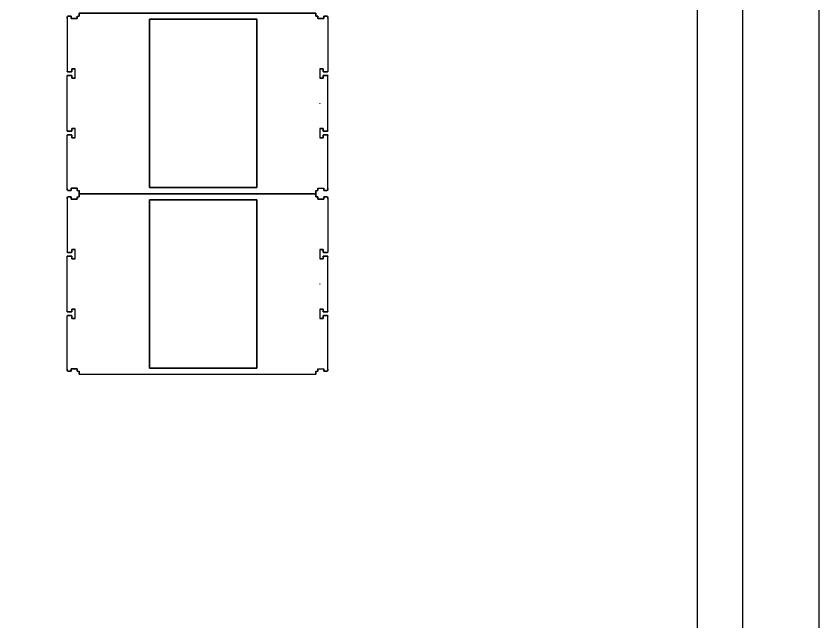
# Model space of a CAD drawing. Header units: millimetres. Extents: x 0 to 840, y -1485 to 297.
# Drawn here: x 188.65 to 228.65, y -468.73 to -438.54 of the extents above; entities that cross this region are included whole.
import ezdxf

# ---------------------------------------------------------------- set-up
doc = ezdxf.new("R2010")
doc.units = ezdxf.units.MM

# ---------------------------------------------------------------- blocks, each defined once
blk = doc.blocks.new('XT2_3INT ABB')
at = {"color": 7, "lineweight": 35}
for p, q in [((-4.2, 8.9), (-4.2, 3.55)), ((-4.2, 8.9), (-4.2, 3.55)), ((4.2, 8.9), (4.2, 3.55)), ((4.2, 8.9), (4.2, 3.55))]:
    blk.add_line(p, q, dxfattribs=at)
at = {"color": 3}
blk.add_lwpolyline([(-4.2, 8.9), (4.2, 8.9), (4.2, 3.55), (-4.2, 3.55)], close=True, dxfattribs=at)
at = {"layer": 'Defpoints', "color": 3, "lineweight": 35, "ltscale": 0.025}
for p, q in [((-4.35, 12.8), (-4.35, 12.9)), ((4.35, 12.8), (4.35, 12.9)), ((-4.35, 12.8), (-4.25, 12.8)), ((4.35, 12.8), (4.25, 12.8)), ((-4.5, 12.4), (-4.4, 12.4)), ((4.4, 12.4), (4.5, 12.4)), ((-4.5, 0.6), (-4.4, 0.6)), ((4.225, 0.5), (4.225, 0.4)), ((4.4, 0.6), (4.5, 0.6)), ((-4.35, 0.2), (-4.25, 0.2)), ((-4.35, 0.2), (-4.35, 0.1)), ((4.35, 0.2), (4.25, 0.2)), ((4.35, 0.2), (4.35, 0.1))]:
    blk.add_line(p, q, dxfattribs=at)
at = {"layer": 'Defpoints', "color": 3}
for p, q in [((-4.25, 13), (-1.599, 13)), ((-1.365, 13), (1.365, 13)), ((4.25, 13), (1.599, 13)), ((-4.35, 12.5), (-4.35, 12.4)), ((-1.714, 12.6), (-1.25, 12.6)), ((1.25, 12.6), (1.714, 12.6)), ((4.35, 12.5), (4.35, 12.4)), ((-4.5, 12.4), (-4.5, 0.6)), ((-4.35, 0.6), (-4.35, 0.5)), ((-4.225, 0.5), (-4.225, 0.2)), ((-4.25, 0), (-1.599, 0)), ((-1.25, 0.4), (-1.714, 0.4)), ((1.714, 0.4), (1.25, 0.4)), ((4.25, 0), (1.599, 0)), ((-1.365, 0), (1.365, 0))]:
    blk.add_line(p, q, dxfattribs=at)
at = {"layer": 'Defpoints', "color": 3, "lineweight": 35, "ltscale": 0.0475}
for p, q in [((-1.574, 12.975), (-1.574, 12.785)), ((-1.39, 12.785), (-1.39, 12.975)), ((1.39, 12.975), (1.39, 12.785)), ((1.574, 12.975), (1.574, 12.785)), ((-1.574, 0.025), (-1.574, 0.215)), ((-1.39, 0.215), (-1.39, 0.025)), ((1.39, 0.025), (1.39, 0.215)), ((1.574, 0.025), (1.574, 0.215))]:
    blk.add_line(p, q, dxfattribs=at)
at = {"layer": 'Defpoints', "color": 3, "lineweight": 35, "ltscale": 0.03125}
for p, q in [((-4.225, 12.8), (-4.35, 12.8)), ((-4.35, 12.5), (-4.225, 12.5)), ((4.225, 12.8), (4.35, 12.8)), ((4.225, 12.5), (4.35, 12.5)), ((-4.35, 0.5), (-4.225, 0.5)), ((4.225, 0.5), (4.35, 0.5)), ((-4.225, 0.2), (-4.35, 0.2)), ((4.225, 0.2), (4.35, 0.2))]:
    blk.add_line(p, q, dxfattribs=at)
at = {"layer": 'Defpoints', "color": 3, "lineweight": 35, "ltscale": 0.00625}
for p, q in [((-4.225, 12.8), (-4.25, 12.8)), ((4.225, 12.8), (4.25, 12.8)), ((-4.225, 0.2), (-4.25, 0.2)), ((4.225, 0.2), (4.25, 0.2))]:
    blk.add_line(p, q, dxfattribs=at)
at = {"layer": 'Defpoints', "color": 3, "lineweight": 35, "ltscale": 0.075}
for p, q in [((-4.225, 12.5), (-4.225, 12.8)), ((4.225, 12.5), (4.225, 12.8)), ((4.225, 0.5), (4.225, 0.2))]:
    blk.add_line(p, q, dxfattribs=at)
at = {"layer": 'Defpoints', "color": 3, "lineweight": 35, "ltscale": 0.02875}
for p, q in [((-1.599, 12.76), (-1.714, 12.76)), ((-1.599, 12.76), (-1.714, 12.76)), ((-1.365, 12.76), (-1.25, 12.76)), ((-1.365, 12.76), (-1.25, 12.76)), ((1.365, 12.76), (1.25, 12.76)), ((1.365, 12.76), (1.25, 12.76)), ((1.599, 12.76), (1.714, 12.76)), ((1.599, 12.76), (1.714, 12.76)), ((-1.599, 0.24), (-1.714, 0.24)), ((-1.365, 0.24), (-1.25, 0.24)), ((1.365, 0.24), (1.25, 0.24)), ((1.599, 0.24), (1.714, 0.24))]:
    blk.add_line(p, q, dxfattribs=at)
at = {"layer": 'Defpoints', "color": 3, "lineweight": 35, "ltscale": 0.04}
for p, q in [((-1.714, 12.76), (-1.714, 12.6)), ((-1.25, 12.76), (-1.25, 12.6)), ((1.25, 12.76), (1.25, 12.6)), ((1.714, 12.76), (1.714, 12.6)), ((-1.714, 0.24), (-1.714, 0.4)), ((-1.25, 0.24), (-1.25, 0.4)), ((1.25, 0.24), (1.25, 0.4)), ((1.714, 0.24), (1.714, 0.4))]:
    blk.add_line(p, q, dxfattribs=at)
at = {"layer": 'Defpoints', "color": 3, "lineweight": 35, "ltscale": 0.0125}
for p, q in [((-4.4, 12.4), (-4.35, 12.4)), ((4.4, 12.4), (4.35, 12.4)), ((-4.4, 0.6), (-4.35, 0.6)), ((4.4, 0.6), (4.35, 0.6))]:
    blk.add_line(p, q, dxfattribs=at)
at = {"layer": 'Defpoints', "color": 3, "lineweight": 35}
blk.add_line((4.5, 0.6), (4.5, 12.4), dxfattribs=at)
blk.add_line((4.5, 0.6), (4.5, 12.4), dxfattribs=at)
at = {"layer": 'Defpoints', "color": 3, "lineweight": 35, "ltscale": 0.07}
blk.add_line((4.35, 0.6), (4.35, 0.5), dxfattribs=at)
at = {"layer": 'Defpoints', "color": 3, "lineweight": 35, "ltscale": 0.05}
blk.add_line((4.225, 0.4), (4.225, 0.2), dxfattribs=at)
at = {"layer": 'Defpoints', "color": 3, "lineweight": 35}
for centre, radius, start, end in [((-4.25, 12.9), 0.1, 90, 180), ((-4.25, 12.9), 0.1, 90, 180), ((-1.599, 12.975), 0.025, 0, 90), ((-1.365, 12.975), 0.025, 90, 180), ((1.365, 12.975), 0.025, 0, 90), ((1.599, 12.975), 0.025, 90, 180), ((4.25, 12.9), 0.1, 0, 90), ((4.25, 12.9), 0.1, 360, 90), ((-1.599, 12.785), 0.025, 270, 0), ((-1.599, 12.785), 0.025, 270, 0), ((-1.365, 12.785), 0.025, 180, 270), ((-1.365, 12.785), 0.025, 180, 270), ((1.365, 12.785), 0.025, 270, 0), ((1.365, 12.785), 0.025, 270, 0), ((1.599, 12.785), 0.025, 180, 270), ((1.599, 12.785), 0.025, 180, 270), ((0, 0.7), 0.286, 269.0583, 270.9417), ((-4.25, 0.1), 0.1, 180, 270), ((-4.25, 0.1), 0.1, 180, 270), ((-1.599, 0.215), 0.025, 0, 90), ((-1.599, 0.025), 0.025, 270, 0), ((-1.365, 0.215), 0.025, 90, 180), ((-1.365, 0.025), 0.025, 180, 270), ((1.365, 0.215), 0.025, 0, 90), ((1.365, 0.025), 0.025, 270, 0), ((1.599, 0.215), 0.025, 90, 180), ((1.599, 0.025), 0.025, 180, 270), ((4.25, 0.1), 0.1, 270, 0), ((4.25, 0.1), 0.1, 270, 0)]:
    blk.add_arc(centre, radius, start, end, dxfattribs=at)

msp = doc.modelspace()

# ---------------------------------------------------------------- linework, layer by layer
at = {"color": 5}
for points in [[(148.6457, -335.7301), (228.6457, -335.7301), (228.6457, -535.7301), (148.6457, -535.7301)], [(152.4557, -339.5401), (224.8357, -339.5401), (224.8357, -531.9201), (152.4557, -531.9201)]]:
    msp.add_lwpolyline(points, close=True, dxfattribs=at)
msp.add_lwpolyline([(154.7156, -370.7301), (222.5758, -370.7301), (222.5758, -510.7301), (154.7156, -510.7301)], close=True)
at = {"color": 3}
for points in [[(195.2857, -447.0901), (200.6357, -447.0901), (200.6357, -438.6919), (195.2857, -438.6919)], [(195.2857, -456.0901), (200.6357, -456.0901), (200.6357, -447.6919), (195.2857, -447.6919)]]:
    msp.add_lwpolyline(points, close=True, dxfattribs=at)

# ---------------------------------------------------------------- block references
at = {"layer": 'Defpoints', "rotation": 90}
for p in [(204.1857, -442.8901), (204.1857, -451.8901)]:
    msp.add_blockref('XT2_3INT ABB', p, dxfattribs=at)

doc.saveas('drawing.dxf')
